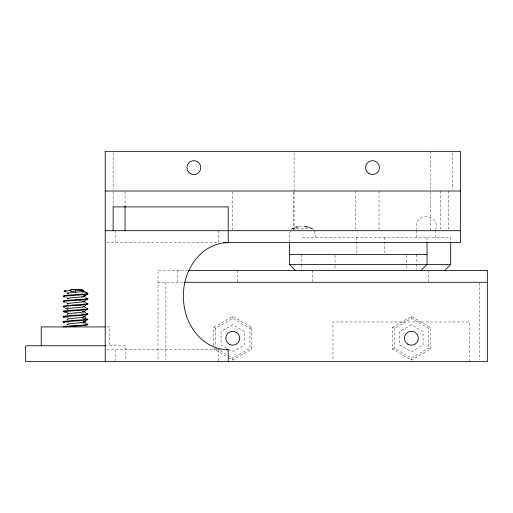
<?xml version="1.0" encoding="UTF-8"?>
<svg xmlns="http://www.w3.org/2000/svg" width="513" height="513" viewBox="0 0 513 513"><rect width="100%" height="100%" fill="white"/><g stroke="black" fill="none" stroke-linecap="round" stroke-linejoin="round"><path stroke-width="0.38" stroke-dasharray="2.56 1.92" d="M435.729 237.333L435.749 230.26M435.749 229.471C440.481 212.606 411.99 212.606 416.723 229.471M290.403 230.805L289.512 233.338L289.396 241.815M291.153 229.696L292.083 228.721A7.939 7.939 0 0 1 297.335 226.74L307.255 226.74A7.939 7.939 0 0 1 312.507 228.721L313.43 229.696M293.59 228.214L292.885 228.721L295.905 227.163L299.316 226.74L294.353 227.778M213.85 345.249L213.85 327.32L232.755 316.406L251.652 327.32L251.652 349.148L232.755 360.062L227.355 356.939M213.85 327.32L215.569 328.314L232.755 318.393L249.934 328.314L249.934 348.154L251.652 349.148M215.569 348.154L213.85 349.148L226.675 356.554M249.934 328.314L251.652 327.32M232.755 360.062L232.755 358.074L249.934 348.154M392.496 327.32L411.394 316.406L430.298 327.32L430.298 349.148L411.394 360.062L392.496 349.148L392.496 327.32L394.215 328.314L411.394 318.393L428.579 328.314L428.579 348.154L430.298 349.148M392.496 349.148L394.215 348.154L411.394 358.074L428.579 348.154M428.579 328.314L430.298 327.32M292.083 228.721L312.507 228.721M302.292 237.333L450.715 237.333L450.715 242.117M106.736 242.611L218.641 242.611M188.143 270.389L157.985 270.389L157.985 360.068M157.985 282.291L184.43 282.291M107.146 326.935L109.756 326.935L109.756 345.788M105.069 345.788L125.865 345.788L125.865 360.068M106.807 349.757L220.237 349.757M309.474 227.432L305.273 226.74L308.685 227.163L311.699 228.721M305.273 226.74L306.973 226.823L306.152 226.784M81.541 292.455L84.119 292.679M81.253 293.032L81.65 293.064M81.253 297.578L84.632 297.873M69.3 323.081L67.132 322.895M68.652 292.154L66.01 291.91M82.112 307.941L84.196 308.127M68.748 307.595L66.671 307.415M68.479 312.718L66.01 312.494M82.112 318.233L84.581 318.451M68.659 317.88L66.01 317.637M82.644 323.421L84.639 323.607M67.953 297.239L66.03 297.059M67.132 322.895L66.03 322.786M84.209 308.127L84.581 308.159M216.255 348.551L232.755 358.074M314.187 230.805L315.078 233.338L315.194 237.333M416.723 230.26L416.742 237.333M479.411 283.086L479.411 360.068M469.389 361.659L469.389 321.978L332.975 321.978L332.975 361.659M452.428 152.932L452.428 189.438M448.465 191.022L448.465 229.914M440.526 191.022L440.526 229.914M430.503 151.341L430.503 189.438M430.503 191.817L430.503 229.914M428.797 270.389L428.797 281.502M427.021 237.333L427.021 242.021M416.383 254.519L416.383 263.246M416.383 264.041L416.383 269.594M411.394 316.406L411.394 318.393M411.394 358.074L411.394 360.062M406.45 255.307L406.45 264.836M406.45 265.625L406.45 269.594M394.215 328.314L394.215 348.154M384.628 237.333L384.628 252.954M379.017 191.022L379.017 229.914M356.868 237.333L356.868 252.954M355.208 191.022L355.208 229.914M335.04 255.307L335.04 264.836M335.04 265.625L335.04 270.389M312.693 270.389L312.693 281.502M301.304 254.519L301.304 263.246M301.304 264.041L301.304 269.594M294.084 152.932L294.084 191.022M294.084 191.817L294.084 230.709M293.699 191.817L293.699 229.914M237.352 270.389L237.352 282.291M232.755 316.406L232.755 318.393M232.19 191.817L232.19 230.709M218.301 230.709L218.301 242.611M218.301 349.757L218.301 361.659M215.569 328.314L215.569 346.57M177.825 270.389L177.825 282.291M165.923 282.291L165.923 360.068M125.05 191.817L125.05 206.104M115.13 230.709L115.13 242.611M115.13 349.757L115.13 361.659M113.142 152.784L113.142 189.451M113.142 191.817L113.142 206.899M81.426 313.084A12.402 0.385 3.6 0 1 83.959 313.302M82.843 302.798A12.408 0.487 3.3 0 1 85.28 303.036M70.634 307.159A12.402 0.449 3.4 0 1 70.345 307.14M70.653 296.924A12.408 0.5 3.4 0 1 69.896 296.867M67.331 302.426A12.395 0.558 3.4 0 1 65.068 302.176M232.755 324.742L221.071 331.488L221.071 344.98L232.755 351.726L244.438 344.98L244.438 331.488L232.755 324.742M411.394 324.742L399.71 331.488L399.71 344.98L411.394 351.726L423.084 344.98L423.084 331.488L411.394 324.742"/><path stroke-width="0.77" d="M87.819 298.495L87.293 298.72M87.819 324.229L87.133 324.485M87.826 309.352L87.409 309.576M63.125 321.625L64.779 321.196M87.813 324.832L87.422 324.575M87.813 299.105L86.921 298.746A12.402 0.834 -0.4 0 1 85.658 298.88M87.813 303.651L86.498 303.228M87.774 299.137L84.318 299.688M87.806 303.658L84.318 304.241M87.774 324.87L83.818 325.466M421.07 270.389L427.021 264.439L427.021 242.021M444.765 270.389L450.715 264.439L450.715 242.117M82.048 290.044L81.657 290.217M85.729 295.187L83.766 296.334L85.793 295.155M85.722 320.92L83.766 322.061L85.786 320.881M83.741 301.497L85.767 300.31M83.779 306.62L85.742 305.472M83.754 311.782L85.78 310.596M83.728 316.938L85.754 315.758M65.113 290.563L64.561 290.839L65.119 291.127M87.293 294.167L87.813 293.878M87.402 309.576L86.171 309.788M63.683 316.816L63.137 317.111L64.997 317.528M87.402 314.129L86.171 314.334M80.836 289.479L80.438 289.479M87.133 319.932L87.813 319.612M63.695 316.816L64.779 316.643M87.806 293.872L75.635 294.603M64.247 306.434A12.318 0.853 0 0 0 63.901 306.492L63.137 306.819L64.779 307.21M63.868 311.038L63.131 311.308L63.868 311.628M82.734 291.48L82.901 291.448A8.484 0.436 -5 0 1 75.584 292.339A8.484 0.449 -4.8 0 0 68.024 293.186M65.555 290.48L65.157 290.544M80.208 290.486L81.022 290.384M64.061 311.603L65.997 311.365M64.061 316.155L71.217 315.476M78.713 315.578L86.883 314.828M87.806 319.599L87.216 319.381A12.556 0.866 0 0 1 86.902 319.381L75.629 320.33M73.256 289.479L74.834 289.479M64.382 321.843L75.93 320.907M64.382 326.396L77.617 325.351M79.778 289.479L81.105 289.589M64.516 296.097L78.149 295.033M64.779 295.469L63.311 296.046M64.779 300.612L75.937 299.727M86.171 304.639L80.201 305.177M64.785 326.935L67.017 326.704M86.088 309.198L77.085 309.948M70.14 290.287L63.997 291.442L65.369 291.839M70.717 290.23L71.653 290.134M66.01 311.365L75.328 310.654M79.214 289.479L79.913 289.479L78.329 289.614M82.24 325.601L78.669 325.87M68.838 326.544L72.275 326.287M81.176 299.958L79.188 300.105M81.176 304.51L79.188 304.658A12.415 0.436 -3.4 0 1 75.732 304.889M80.137 305.184L77.085 305.395M75.347 290.974L75.712 290.948M71.249 315.476L75.328 315.2A12.402 0.398 -3.5 0 0 85.78 314.354M74.475 289.479L75.02 289.479M72.647 305.081L63.125 306.184L63.868 306.485M78.669 315.578L75.475 315.79A12.408 0.366 -3.6 0 0 65.651 316.611M78.149 299.586L76.014 299.727M73.327 305.633L77.065 305.395M73.327 310.185L77.065 309.948M77.617 320.798L76.014 320.901M75.135 289.479L76.11 289.479L74.68 289.479M105.21 191.022L460.366 191.022M105.21 230.709L460.366 230.709M223.642 242.611L460.366 242.611L460.366 151.341L105.21 151.341L105.21 361.659M289.396 254.519L427.021 254.519M289.396 242.611L289.396 264.439L450.715 264.439M188.438 270.389L487.35 270.389L487.35 361.659L25.65 361.659L25.65 345.788L105.165 345.788M184.43 282.291L487.35 282.291M70.794 289.479L81.529 289.479M105.133 326.935L41.187 326.935L41.187 345.788M226.624 349.757L228.221 349.757L228.221 361.659M75.546 289.595L74.693 289.505M85.889 292.865L87.248 293.064M85.895 323.741L87.806 324.152M85.947 313.456L87.248 313.648M64.837 322.658L64.356 322.594M64.837 296.924L64.356 296.867M86.428 298.072L87.806 298.425M86.883 293.59L87.21 293.654M86.883 319.317L87.216 319.381M86.883 309.031L87.248 309.095M63.868 321.92L63.137 321.664M87.255 309.095L87.813 309.313M87.255 313.648L87.813 313.866M84.465 291.705L87.774 293.25M63.227 301.747L64.279 301.997A12.395 0.558 3.4 0 1 64.093 302.029M84.709 291.814L83.375 290.922L84.895 291.923M83.734 296.033L85.748 297.213M83.722 306.319L85.735 307.492M83.747 311.481L85.761 312.654M65.189 308.037L67.209 309.217M83.734 321.766L85.748 322.94M83.76 301.195L85.774 302.369M83.773 316.643L85.78 317.816M63.221 301.747L65.055 301.176L75.732 300.336A12.415 0.43 -3.4 0 0 84.388 299.688M289.396 264.439L295.347 270.389M125.05 206.104L125.05 230.709M113.142 230.709L113.142 206.899L228.221 206.899L228.221 242.649A37.904 37.904 0 0 0 219.231 243.733C198.678 248.767 185.494 269.511 183.68 289.723A63.715 63.715 0 0 0 184.148 306.235C187.008 325.787 200.904 345.204 221.148 349.045A37.789 37.789 0 0 0 228.221 349.719M83.529 325.473A12.44 0.41 -3.5 0 1 81.977 325.608M78.162 325.89A12.44 0.41 -3.5 0 1 75.668 326.05M68.614 326.666A12.421 0.34 -3.7 0 1 70.23 326.537M72.577 326.364A12.421 0.34 -3.7 0 1 75.719 326.146M83.343 321.638A8.49 0.859 0.1 0 1 82.888 322.344M87.319 324.582A12.415 0.564 -3.1 0 1 78.354 325.447M85.838 318.592A12.344 0.417 3.5 0 1 86.12 318.624M63.234 326.935A12.376 0.853 -0.3 0 1 64.676 326.403M87.377 324.492A12.331 0.879 0.3 0 1 86.53 324.646M83.722 318.72A12.395 0.699 1.3 0 1 87.819 319.336M82.497 322.356A8.484 0.398 -5.2 0 1 75.437 323.177A8.484 0.436 -5 0 0 68.248 324.056M67.492 324.767A8.497 0.859 0 0 1 68.255 324.062M86.575 320.048A12.415 0.462 -3.3 0 1 77.745 320.817M64.317 322.594A12.389 0.859 0 0 1 64.433 321.843M83.144 316.508A8.484 0.821 0.5 0 1 82.914 317.22M65.196 321.183A12.408 0.391 -3.5 0 1 75.616 320.362M86.678 319.92A12.331 0.821 -0.4 0 1 85.716 320.041M87.325 314.2A12.415 0.866 -0.3 0 1 86.96 314.764M84.254 314.251A12.331 0.654 1.7 0 1 84.421 314.264M82.882 317.201A8.484 0.436 -5 0 1 75.584 318.073A8.484 0.417 -5.1 0 0 68.453 318.894M67.453 319.612A8.484 0.859 -0.1 0 1 68.338 318.9M82.151 311.385A8.484 0.731 1.7 0 1 83.452 312.09M87.127 314.77A12.543 0.866 0 0 1 86.8 314.828M66.068 316.72A12.415 0.699 1.3 0 1 63.195 316.13M86.357 308.371A12.434 0.859 0 0 1 87.127 308.493M82.824 312.051A8.484 0.43 -5 0 1 75.719 312.898M68.126 313.776A8.49 0.43 -5 0 1 75.725 312.885M67.671 314.443A8.484 0.821 0.5 0 1 68.024 313.764M87.466 308.48A12.402 0.872 -0.4 0 1 85.722 309.185M65.189 312.385A12.44 0.417 3.5 0 1 65.074 312.372M67.235 312.263A12.415 0.699 1.3 0 1 63.195 311.577M85.87 309.794A12.402 0.404 -3.5 0 1 75.328 310.634M83.215 306.184A8.49 0.846 0.2 0 1 82.862 306.915M65.1 310.891A12.408 0.41 -3.5 0 1 73.474 310.205M63.836 311.038A12.318 0.859 0 0 1 64.17 310.981M63.958 310.974A12.466 0.885 0.2 0 1 64.491 310.897M87.165 303.895A12.408 0.866 -0.2 0 1 85.979 304.632M82.978 306.889A8.49 0.449 -4.9 0 1 75.514 307.781A8.484 0.436 -5 0 0 68.293 308.614A8.509 0.866 0 0 0 67.472 309.326M64.33 306.37A12.408 0.494 -3.3 0 1 73.038 305.594M64.676 306.447A12.261 0.814 -0.4 0 1 65.305 306.376M82.67 301.08A8.484 0.769 1.1 0 1 83.189 301.791M84.414 304.241A12.415 0.436 -3.4 0 1 81.253 304.51M72.525 305.075A12.421 0.41 -3.5 0 1 75.744 304.869M67.972 304.151A8.484 0.789 1 0 1 67.831 303.465M82.734 301.766A8.484 0.423 -5.1 0 1 75.648 302.606A8.484 0.43 -5.1 0 0 68.146 303.491M64.414 302.067A12.504 0.879 -0.1 0 1 64.042 302.01M83.395 295.892A8.49 0.872 -0.1 0 1 82.907 296.585A8.484 0.436 -5 0 1 75.443 297.482A8.484 0.449 -5 0 0 68.216 298.329M63.586 301.343A12.35 0.885 -0.3 0 1 63.131 301.08A12.408 0.866 0.1 0 1 64.696 300.612M86.896 298.867A12.415 0.481 -3.2 0 1 78.527 299.624M67.607 299.034A8.503 0.846 0.2 0 1 68.287 298.303M86.941 293.07A12.357 0.84 0.3 0 1 87.422 293.596M87.364 294.18A12.402 0.866 0.1 0 1 86.453 294.34M64.221 296.867A12.402 0.866 -0.1 0 1 64.612 296.097M67.46 293.878A8.49 0.859 0 0 1 68.325 293.167M86.421 294.327A12.415 0.442 -3.4 0 1 78.194 295.039M65.286 295.45A12.408 0.372 -3.5 0 1 75.616 294.654M81.58 290.223A7.4 0.654 -5.1 0 1 80.919 290.384M79.772 290.499A8.843 0.372 -5 0 1 75.642 290.916M70.467 291.506A10.658 0.744 -2.8 0 1 75.571 291.121M69.877 290.275A12.004 0.654 -4.6 0 1 70.486 290.211M83.555 291.121L81.926 289.807L83.548 291.166M229.279 344.249A6.945 6.945 0 0 0 239.699 338.234A6.945 6.945 0 0 0 229.279 332.219A6.945 6.945 0 0 0 229.279 344.249M407.925 344.249A6.945 6.945 0 0 0 418.339 338.234A6.945 6.945 0 0 0 407.925 332.219A6.945 6.945 0 0 0 407.925 344.249M190.394 173.612A6.945 6.945 0 0 0 200.807 167.597A6.945 6.945 0 0 0 190.394 161.589A6.945 6.945 0 0 0 190.394 173.612M369.033 173.612A6.945 6.945 0 0 0 379.453 167.597A6.945 6.945 0 0 0 369.033 161.589A6.945 6.945 0 0 0 369.033 173.612"/></g></svg>
